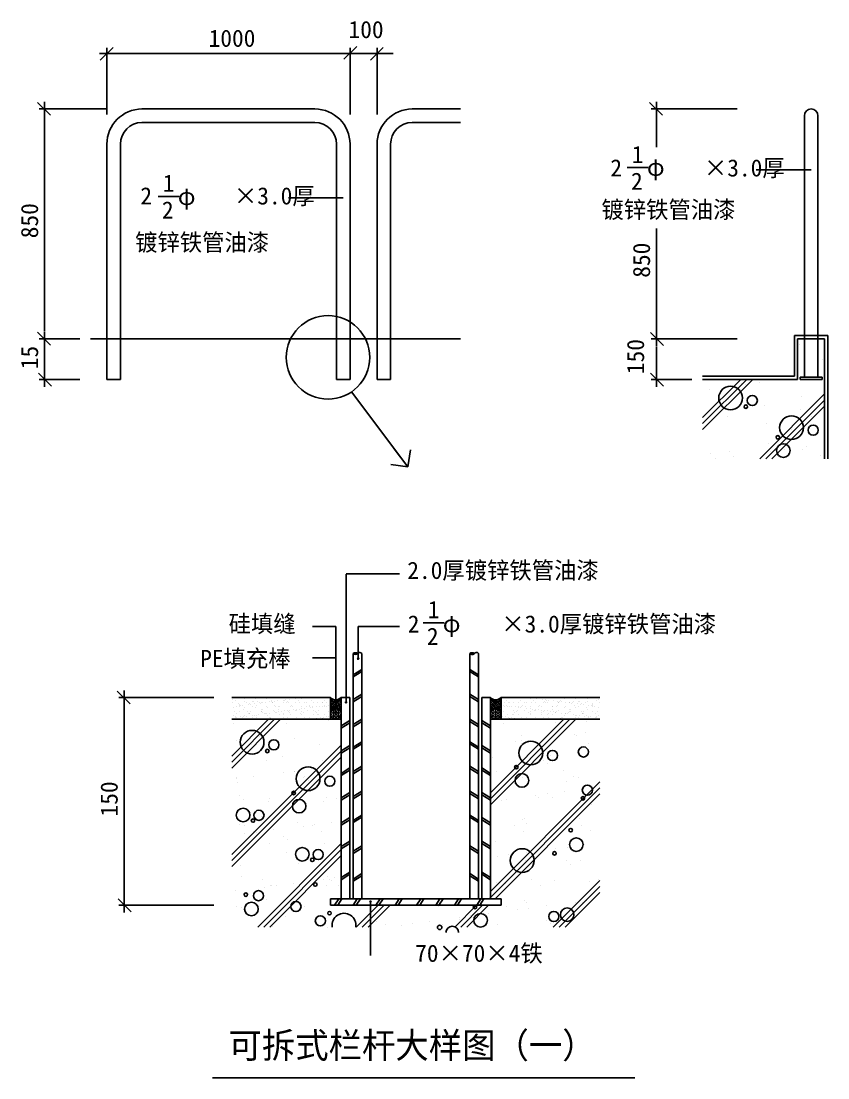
# Model space of a CAD drawing. Header units: metres. Extents: x 466 to 2150, y -1476 to 2383.
# Drawn here: x 466 to 1959, y -1476 to 478 of the extents above; entities that cross this region are included whole.
import ezdxf

# ---------------------------------------------------------------- set-up
doc = ezdxf.new("R2010")
doc.units = ezdxf.units.M
for name, color, linetype in [('7', 7, 'Continuous'), ('CO', 1, 'Continuous'), ('DIM', 4, 'Continuous'), ('EX', 2, 'Continuous'), ('H2', 8, 'Continuous'), ('HAT', 5, 'Continuous'), ('HATCH', 6, 'Continuous'), ('I-TEXT', 7, 'Continuous'), ('I-TXT', 2, 'Continuous'), ('WALL', 2, 'Continuous')]:
    doc.layers.add(name, color=color, linetype=linetype)

# ---------------------------------------------------------------- blocks, each defined once
blk = doc.blocks.new('DIMTCK')
blk.add_line((0.9, 0), (-1.12, 0))
blk.add_lwpolyline([(0.82, 0.86), (-0.77, -0.73)])

msp = doc.modelspace()

# ---------------------------------------------------------------- linework, layer by layer
for p, q in [((1588.07, 207.42), (1626.65, 207.42)), ((720.09, 154.23), (758.66, 154.23)), ((1182.17, -346.09), (1155.05, -310.18)), ((1186.56, -314.58), (1182.17, -346.09)), ((1182.17, -346.09), (1150.66, -341.7)), ((1005.74, -641.2), (1048.54, -641.2)), ((1210.35, -634.18), (1248.93, -634.18)), ((1005.42, -698.97), (1048.22, -698.97)), ((820.45, -1475.84), (1602.2, -1475.84))]:
    msp.add_line(p, q)
at = {"layer": '7'}
for p, q in [((689.96, 315.74), (1009.96, 315.74)), ((1279.61, 315.74), (1189.96, 315.74)), ((1915.68, -109.26), (1915.68, 303.24)), ((1940.68, -109.26), (1940.68, 303.24)), ((689.96, 290.74), (1009.96, 290.74)), ((1279.61, 290.74), (1189.96, 290.74)), ((624.96, -109.26), (624.96, 250.74)), ((649.96, -109.26), (649.96, 250.74)), ((1049.96, -109.26), (1049.96, 250.74)), ((1074.96, -109.26), (1074.96, 250.74)), ((1124.96, -109.26), (1124.96, 250.74)), ((1149.96, -109.26), (1149.96, 250.74)), ((624.96, -184.26), (624.96, -109.26)), ((649.96, -184.26), (649.96, -109.26)), ((1049.96, -184.26), (1049.96, -109.26)), ((1074.96, -184.26), (1074.96, -109.26)), ((1124.96, -184.26), (1124.96, -109.26)), ((1149.96, -184.26), (1149.96, -109.26)), ((1915.68, -180.42), (1915.68, -109.26)), ((1940.68, -180.42), (1940.68, -109.26)), ((624.96, -184.26), (649.96, -184.26)), ((1049.96, -184.26), (1074.96, -184.26)), ((1149.96, -184.26), (1124.96, -184.26)), ((1907.65, -180.42), (1948.68, -180.42)), ((1907.65, -184.26), (1907.65, -180.42)), ((1907.65, -184.26), (1948.68, -184.26)), ((1948.68, -184.26), (1948.68, -180.42)), ((1080.62, -1144.6), (1080.62, -690.85)), ((1096.62, -1144.6), (1096.62, -690.85)), ((1296.62, -1144.6), (1296.62, -690.85)), ((1312.62, -1144.6), (1312.62, -690.85)), ((1058.62, -1144.6), (1058.62, -772.77)), ((1058.62, -772.77), (1074.62, -772.77)), ((1074.62, -1144.6), (1074.62, -772.77)), ((1318.62, -1144.6), (1318.62, -772.77)), ((1334.62, -772.77), (1318.62, -772.77)), ((1334.62, -1144.6), (1334.62, -772.77))]:
    msp.add_line(p, q, dxfattribs=at)
for centre, radius, start, end in [((689.96, 250.74), 65, 90, 180), ((1009.96, 250.74), 65, 0, 90), ((1189.96, 250.74), 65, 90, 180), ((1928.18, 303.24), 12.5, 0, 180), ((689.96, 250.74), 40, 90, 180), ((1009.96, 250.74), 40, 0, 90), ((1189.96, 250.74), 40, 90, 180), ((1084.66, -698.66), 8.79, 60.31, 117.34), ((1084.89, -687.38), 5.51, 219.16, 323.15), ((1092.88, -694.29), 5.09, 42.55, 134.71), ((1300.66, -698.66), 8.79, 60.31, 117.34), ((1301.05, -687.66), 5.46, 215.75, 308.32), ((1308.87, -693.93), 4.85, 39.32, 155.9)]:
    msp.add_arc(centre, radius, start, end, dxfattribs=at)
at = {"layer": 'CO'}
msp.add_line((594.9, -109.26), (1279.61, -109.26), dxfattribs=at)
at = {"layer": 'DIM'}
for p, q in [((624.96, 305.81), (624.96, 428.67)), ((639.96, 418.67), (1127.71, 418.67)), ((1059.96, 418.67), (1044.96, 418.67)), ((1074.96, 305.87), (1074.96, 428.67)), ((1074.96, 305.81), (1074.96, 428.67)), ((1124.96, 305.87), (1124.96, 428.67)), ((1139.96, 418.67), (1154.96, 418.67)), ((624.9, 315.74), (499.74, 315.74)), ((1791.19, 315.74), (1632.12, 315.74)), ((509.74, 300.74), (509.74, -94.26)), ((1642.12, 300.74), (1642.12, 245.27)), ((1928.26, 203.46), (1826.62, 203.46)), ((1062.54, 151.75), (960.9, 151.75)), ((1642.12, 94.66), (1642.12, -94.26)), ((574.9, -109.26), (499.74, -109.26)), ((574.9, -109.26), (499.74, -109.26)), ((1791.25, -109.26), (1632.12, -109.26)), ((1791.19, -109.26), (1632.12, -109.26)), ((509.74, -124.26), (509.74, -169.26)), ((1642.12, -169.26), (1642.12, -124.26)), ((574.9, -184.26), (499.74, -184.26)), ((1707.22, -184.26), (1632.12, -184.26)), ((1182.17, -346.09), (1077.5, -207.52)), ((1067.52, -543.52), (1166.56, -543.52)), ((1067.52, -781.41), (1067.52, -544.57)), ((1048.59, -799.84), (1048.59, -641.34)), ((1090.05, -641.34), (1166.56, -641.34)), ((1090.05, -700.85), (1090.05, -641.34)), ((823.15, -772.77), (647, -772.77)), ((657, -787.77), (657, -1141.6)), ((1112.76, -1150.07), (1112.76, -1249.62)), ((823.15, -1156.6), (647, -1156.6))]:
    msp.add_line(p, q, dxfattribs=at)
msp.add_circle((1034.22, -143.53), 77.25, dxfattribs=at)
for centre, start, end in [((1090.05, -700.85), 90, 270), ((1090.05, -700.85), 270, 90), ((1067.52, -781.41), 90, 270), ((1067.52, -781.41), 270, 90), ((1048.59, -784.79), 90, 270), ((1048.59, -799.84), 90, 270), ((1048.59, -784.79), 270, 90), ((1048.59, -799.84), 270, 90), ((1112.76, -1150.07), 90, 270), ((1112.76, -1150.07), 270, 90)]:
    msp.add_arc(centre, 1.2, start, end, dxfattribs=at)
at = {"layer": 'EX'}
for p, q in [((856.04, -772.77), (1038.62, -772.77)), ((1038.62, -772.77), (1038.62, -812.77)), ((1537.2, -772.77), (1354.62, -772.77)), ((1354.62, -772.77), (1354.62, -812.77)), ((856.04, -812.77), (1058.62, -812.77)), ((1537.2, -812.77), (1334.62, -812.77)), ((1038.62, -1144.6), (1354.62, -1144.6)), ((1038.62, -1156.6), (1038.62, -1144.6)), ((1354.62, -1156.6), (1354.62, -1144.6)), ((1038.62, -1156.6), (1354.62, -1156.6))]:
    msp.add_line(p, q, dxfattribs=at)
for centre in [(1048.62, -762.35), (1344.62, -762.35)]:
    msp.add_arc(centre, 14.44, 226.17, 313.83, dxfattribs=at)
at = {"layer": 'H2'}
for p, q in [((1897.18, -178.26), (1897.18, -103.26)), ((1897.18, -103.26), (1959.18, -103.26)), ((1959.18, -103.26), (1959.18, -331.16)), ((1727.28, -178.26), (1897.18, -178.26))]:
    msp.add_line(p, q, dxfattribs=at)
at = {"layer": 'HAT'}
for p, q in [((1906.63, -120.41), (1906.63, -120.41)), ((1940.26, -139.79), (1940.26, -139.79)), ((1949.47, -148.23), (1949.47, -148.23)), ((1727.28, -266.01), (1809.03, -184.26)), ((1727.28, -254.85), (1797.88, -184.26)), ((1727.28, -277.17), (1820.19, -184.26)), ((1799.17, -192.12), (1799.17, -192.12)), ((1807.2, -193.93), (1807.2, -193.93)), ((1833.22, -190.51), (1833.22, -190.51)), ((1873.87, -185.16), (1873.87, -185.16)), ((1941.79, -176.21), (1941.79, -176.21)), ((1739.29, -202.87), (1739.29, -202.87)), ((1833.23, -331.16), (1953.18, -211.21)), ((1774.74, -221.62), (1774.74, -221.62)), ((1842.66, -231.98), (1842.66, -231.98)), ((1844.39, -331.16), (1953.18, -222.37)), ((1855.55, -331.16), (1953.18, -233.52)), ((1909.78, -216.75), (1909.78, -216.75)), ((1752.76, -240.2), (1752.76, -240.2)), ((1773.85, -253.63), (1773.85, -253.63)), ((1908.47, -239.92), (1908.47, -239.92)), ((1929.55, -253.35), (1929.55, -253.35)), ((1845.32, -266.21), (1845.32, -266.21)), ((1892.43, -277.58), (1892.43, -277.58)), ((1901.65, -286.02), (1901.65, -286.02)), ((1849.75, -301.99), (1849.75, -301.99)), ((1919.97, -308.54), (1919.97, -308.54)), ((1742.12, -321.46), (1742.12, -321.46)), ((1751.34, -329.91), (1751.34, -329.91)), ((1777.89, -317.96), (1777.89, -317.96)), ((1785.39, -326.26), (1785.39, -326.26)), ((1853.3, -317.32), (1853.3, -317.32)), ((1879.32, -313.9), (1879.32, -313.9)), ((1912.93, -313.09), (1912.93, -313.09)), ((1945.15, -325.88), (1945.15, -325.88)), ((1038.62, -792.89), (1058.62, -772.89)), ((1038.62, -775.21), (1039.94, -773.89)), ((1038.62, -778.75), (1042.12, -775.25)), ((1038.62, -782.28), (1044.66, -776.24)), ((1038.62, -796.42), (1058.62, -776.42)), ((1038.62, -789.35), (1051.46, -776.51)), ((1038.62, -785.82), (1047.68, -776.76)), ((1040.23, -780.67), (1038.62, -779.07)), ((1045.53, -782.44), (1041.11, -778.02)), ((1043.76, -777.14), (1041.59, -774.96)), ((1045.21, -793.37), (1058.62, -779.96)), ((1050.83, -784.21), (1046.42, -779.79)), ((1049.07, -778.91), (1046.84, -776.68)), ((1054.37, -780.67), (1050.38, -776.68)), ((1056.14, -785.98), (1051.72, -781.56)), ((1058.62, -781.39), (1055.25, -778.02)), ((1057.91, -777.14), (1055.7, -774.94)), ((1354.62, -792.89), (1334.62, -772.89)), ((1354.62, -796.42), (1334.62, -776.42)), ((1334.62, -781.39), (1337.99, -778.02)), ((1348.03, -793.37), (1334.62, -779.96)), ((1335.34, -777.14), (1337.54, -774.94)), ((1337.1, -785.98), (1341.52, -781.56)), ((1338.87, -780.67), (1342.86, -776.68)), ((1354.62, -789.35), (1341.78, -776.51)), ((1342.41, -784.21), (1346.83, -779.79)), ((1344.18, -778.91), (1346.4, -776.68)), ((1354.62, -785.82), (1345.57, -776.76)), ((1347.71, -782.44), (1352.13, -778.02)), ((1354.62, -782.28), (1348.58, -776.24)), ((1349.48, -777.14), (1351.65, -774.96)), ((1354.62, -778.75), (1351.12, -775.25)), ((1353.01, -780.67), (1354.62, -779.07)), ((1354.62, -775.21), (1353.3, -773.89)), ((1042, -785.98), (1038.62, -782.6)), ((1040.23, -794.82), (1038.62, -793.21)), ((1039.85, -797.97), (1038.62, -796.74)), ((1038.62, -799.96), (1039.22, -799.36)), ((1039.24, -800.05), (1039.08, -799.77)), ((1039.24, -800.05), (1040.74, -800.05)), ((1043.76, -791.28), (1039.34, -786.86)), ((1040.15, -797.46), (1040.74, -797.46)), ((1041.49, -798.75), (1040.74, -797.46)), ((1040.74, -800.05), (1041.49, -798.75)), ((1043.27, -794.32), (1041.11, -792.16)), ((1047.3, -787.75), (1042.88, -783.33)), ((1042.99, -796.16), (1043.74, -794.86)), ((1043.74, -797.46), (1042.99, -796.16)), ((1042.99, -801.35), (1043.74, -800.05)), ((1043.74, -794.86), (1045.24, -794.86)), ((1043.74, -797.46), (1045.24, -797.46)), ((1043.74, -800.05), (1045.24, -800.05)), ((1048.79, -792.77), (1044.65, -788.63)), ((1045.99, -796.16), (1045.24, -794.86)), ((1045.24, -797.46), (1045.99, -796.16)), ((1045.99, -801.35), (1045.24, -800.05)), ((1047.49, -793.56), (1047.94, -792.79)), ((1048.24, -794.86), (1047.49, -793.56)), ((1047.49, -798.75), (1048.24, -797.46)), ((1048.24, -800.05), (1047.49, -798.75)), ((1052.6, -789.51), (1048.18, -785.09)), ((1048.24, -794.86), (1049.74, -794.86)), ((1048.24, -797.46), (1049.74, -797.46)), ((1048.24, -800.05), (1049.74, -800.05)), ((1049.32, -792.79), (1058.62, -783.49)), ((1049.74, -794.86), (1050.49, -793.56)), ((1050.49, -798.75), (1049.74, -797.46)), ((1049.74, -800.05), (1050.49, -798.75)), ((1053.72, -794.17), (1049.95, -790.4)), ((1050.49, -793.56), (1050.1, -792.88)), ((1051.99, -796.16), (1052.74, -794.86)), ((1052.74, -797.46), (1051.99, -796.16)), ((1051.99, -801.35), (1052.74, -800.05)), ((1052.21, -793.44), (1058.62, -787.03)), ((1052.74, -794.86), (1054.24, -794.86)), ((1052.74, -797.46), (1054.24, -797.46)), ((1052.74, -800.05), (1054.24, -800.05)), ((1057.91, -791.28), (1053.49, -786.86)), ((1054.99, -796.16), (1054.24, -794.86)), ((1054.24, -797.46), (1054.99, -796.16)), ((1054.99, -801.35), (1054.24, -800.05)), ((1054.5, -794.68), (1058.62, -790.57)), ((1058.62, -795.53), (1055.25, -792.16)), ((1056.33, -796.4), (1058.62, -794.1)), ((1056.49, -798.75), (1057.17, -797.58)), ((1057.24, -800.05), (1056.49, -798.75)), ((1058.62, -784.93), (1057.02, -783.33)), ((1058.62, -799.07), (1057.22, -797.67)), ((1057.24, -800.05), (1058.25, -800.05)), ((1057.69, -798.56), (1058.62, -797.64)), ((1334.62, -784.93), (1336.22, -783.33)), ((1343.92, -792.79), (1334.62, -783.49)), ((1341.03, -793.44), (1334.62, -787.03)), ((1338.74, -794.68), (1334.62, -790.57)), ((1334.62, -795.53), (1337.99, -792.16)), ((1336.92, -796.4), (1334.62, -794.1)), ((1335.55, -798.56), (1334.62, -797.64)), ((1334.62, -799.07), (1336.02, -797.67)), ((1336, -800.05), (1335, -800.05)), ((1335.34, -791.28), (1339.76, -786.86)), ((1336, -800.05), (1336.75, -798.75)), ((1336.75, -798.75), (1336.07, -797.58)), ((1338.25, -796.16), (1339, -794.86)), ((1339, -797.46), (1338.25, -796.16)), ((1338.25, -801.35), (1339, -800.05)), ((1340.5, -794.86), (1339, -794.86)), ((1340.5, -797.46), (1339, -797.46)), ((1340.5, -800.05), (1339, -800.05)), ((1339.52, -794.17), (1343.29, -790.4)), ((1341.25, -796.16), (1340.5, -794.86)), ((1340.5, -797.46), (1341.25, -796.16)), ((1341.25, -801.35), (1340.5, -800.05)), ((1340.64, -789.51), (1345.06, -785.09)), ((1342.75, -793.56), (1343.14, -792.88)), ((1343.5, -794.86), (1342.75, -793.56)), ((1342.75, -798.75), (1343.5, -797.46)), ((1343.5, -800.05), (1342.75, -798.75)), ((1345, -794.86), (1343.5, -794.86)), ((1345, -797.46), (1343.5, -797.46)), ((1345, -800.05), (1343.5, -800.05)), ((1344.45, -792.77), (1348.59, -788.63)), ((1345, -794.86), (1345.75, -793.56)), ((1345.75, -798.75), (1345, -797.46)), ((1345, -800.05), (1345.75, -798.75)), ((1345.75, -793.56), (1345.31, -792.79)), ((1345.94, -787.75), (1350.36, -783.33)), ((1347.25, -796.16), (1348, -794.86)), ((1348, -797.46), (1347.25, -796.16)), ((1347.25, -801.35), (1348, -800.05)), ((1349.5, -794.86), (1348, -794.86)), ((1349.5, -797.46), (1348, -797.46)), ((1349.5, -800.05), (1348, -800.05)), ((1349.48, -791.28), (1353.9, -786.86)), ((1350.25, -796.16), (1349.5, -794.86)), ((1349.5, -797.46), (1350.25, -796.16)), ((1350.25, -801.35), (1349.5, -800.05)), ((1349.97, -794.32), (1352.13, -792.16)), ((1351.25, -785.98), (1354.62, -782.6)), ((1351.75, -798.75), (1352.5, -797.46)), ((1352.5, -800.05), (1351.75, -798.75)), ((1353.09, -797.46), (1352.5, -797.46)), ((1354, -800.05), (1352.5, -800.05)), ((1353.01, -794.82), (1354.62, -793.21)), ((1353.4, -797.97), (1354.62, -796.74)), ((1354, -800.05), (1354.16, -799.77)), ((1354.62, -799.96), (1354.02, -799.36)), ((856.04, -880.71), (923.98, -812.77)), ((856.04, -903.02), (946.29, -812.77)), ((856.04, -891.87), (935.14, -812.77)), ((860.03, -819.84), (860.03, -819.84)), ((956.98, -819.83), (956.98, -819.83)), ((1035.56, -815.34), (1035.56, -815.34)), ((1038.66, -803.66), (1039.24, -802.65)), ((1039.24, -805.25), (1038.76, -804.41)), ((1039.24, -802.65), (1040.74, -802.65)), ((1039.24, -805.25), (1040.74, -805.25)), ((1040.01, -807.85), (1040.74, -807.85)), ((1041.49, -803.95), (1040.74, -802.65)), ((1040.74, -805.25), (1041.49, -803.95)), ((1041.49, -809.15), (1040.74, -807.85)), ((1041.27, -809.54), (1041.49, -809.15)), ((1043.74, -802.65), (1042.99, -801.35)), ((1042.99, -806.55), (1043.74, -805.25)), ((1043.74, -807.85), (1042.99, -806.55)), ((1043.29, -811.23), (1043.74, -810.45)), ((1043.74, -802.65), (1045.24, -802.65)), ((1043.74, -805.25), (1045.24, -805.25)), ((1043.74, -807.85), (1045.24, -807.85)), ((1043.74, -810.45), (1045.24, -810.45)), ((1045.24, -802.65), (1045.99, -801.35)), ((1045.99, -806.55), (1045.24, -805.25)), ((1045.24, -807.85), (1045.99, -806.55)), ((1045.99, -811.74), (1045.24, -810.45)), ((1045.66, -812.32), (1045.99, -811.74)), ((1047.49, -803.95), (1048.24, -802.65)), ((1048.24, -805.25), (1047.49, -803.95)), ((1047.49, -809.15), (1048.24, -807.85)), ((1048.24, -810.45), (1047.49, -809.15)), ((1048.24, -802.65), (1049.74, -802.65)), ((1048.24, -805.25), (1049.74, -805.25)), ((1048.24, -807.85), (1049.74, -807.85)), ((1048.24, -810.45), (1049.74, -810.45)), ((1050.49, -803.95), (1049.74, -802.65)), ((1049.74, -805.25), (1050.49, -803.95)), ((1050.49, -809.15), (1049.74, -807.85)), ((1049.74, -810.45), (1050.49, -809.15)), ((1052.74, -802.65), (1051.99, -801.35)), ((1051.99, -806.55), (1052.74, -805.25)), ((1052.74, -807.85), (1051.99, -806.55)), ((1051.99, -811.74), (1052.74, -810.45)), ((1052.2, -812.11), (1051.99, -811.74)), ((1052.74, -802.65), (1054.24, -802.65)), ((1052.74, -805.25), (1054.24, -805.25)), ((1052.74, -807.85), (1054.24, -807.85)), ((1052.74, -810.45), (1054.24, -810.45)), ((1054.24, -802.65), (1054.99, -801.35)), ((1054.99, -806.55), (1054.24, -805.25)), ((1054.24, -807.85), (1054.99, -806.55)), ((1054.49, -810.87), (1054.24, -810.45)), ((1056.49, -803.95), (1057.24, -802.65)), ((1057.24, -805.25), (1056.49, -803.95)), ((1057.24, -802.65), (1058.62, -802.65)), ((1057.24, -805.25), (1058.31, -805.25)), ((1058.51, -801.28), (1058.62, -801.17)), ((1334.73, -801.28), (1334.62, -801.17)), ((1336, -802.65), (1334.62, -802.65)), ((1334.62, -960.05), (1481.9, -812.77)), ((1334.62, -948.89), (1470.74, -812.77)), ((1334.62, -971.21), (1493.06, -812.77)), ((1336, -805.25), (1334.93, -805.25)), ((1336.75, -803.95), (1336, -802.65)), ((1336, -805.25), (1336.75, -803.95)), ((1339, -802.65), (1338.25, -801.35)), ((1338.25, -806.55), (1339, -805.25)), ((1339, -807.85), (1338.25, -806.55)), ((1338.76, -810.87), (1339, -810.45)), ((1340.5, -802.65), (1339, -802.65)), ((1340.5, -805.25), (1339, -805.25)), ((1340.5, -807.85), (1339, -807.85)), ((1340.5, -810.45), (1339, -810.45)), ((1340.5, -802.65), (1341.25, -801.35)), ((1341.25, -806.55), (1340.5, -805.25)), ((1340.5, -807.85), (1341.25, -806.55)), ((1341.25, -811.74), (1340.5, -810.45)), ((1341.04, -812.11), (1341.25, -811.74)), ((1342.75, -803.95), (1343.5, -802.65)), ((1343.5, -805.25), (1342.75, -803.95)), ((1342.75, -809.15), (1343.5, -807.85)), ((1343.5, -810.45), (1342.75, -809.15)), ((1345, -802.65), (1343.5, -802.65)), ((1345, -805.25), (1343.5, -805.25)), ((1345, -807.85), (1343.5, -807.85)), ((1345, -810.45), (1343.5, -810.45)), ((1345.75, -803.95), (1345, -802.65)), ((1345, -805.25), (1345.75, -803.95)), ((1345.75, -809.15), (1345, -807.85)), ((1345, -810.45), (1345.75, -809.15)), ((1348, -802.65), (1347.25, -801.35)), ((1347.25, -806.55), (1348, -805.25)), ((1348, -807.85), (1347.25, -806.55)), ((1347.25, -811.74), (1348, -810.45)), ((1347.58, -812.32), (1347.25, -811.74)), ((1349.5, -802.65), (1348, -802.65)), ((1349.5, -805.25), (1348, -805.25)), ((1349.5, -807.85), (1348, -807.85)), ((1349.5, -810.45), (1348, -810.45)), ((1349.5, -802.65), (1350.25, -801.35)), ((1350.25, -806.55), (1349.5, -805.25)), ((1349.5, -807.85), (1350.25, -806.55)), ((1349.95, -811.23), (1349.5, -810.45)), ((1350.66, -813.49), (1350.66, -813.49)), ((1351.75, -803.95), (1352.5, -802.65)), ((1352.5, -805.25), (1351.75, -803.95)), ((1351.75, -809.15), (1352.5, -807.85)), ((1351.98, -809.54), (1351.75, -809.15)), ((1354, -802.65), (1352.5, -802.65)), ((1354, -805.25), (1352.5, -805.25)), ((1353.24, -807.85), (1352.5, -807.85)), ((1354.58, -803.66), (1354, -802.65)), ((1354, -805.25), (1354.49, -804.41)), ((1358.03, -820.25), (1358.03, -820.25)), ((1455.25, -818.92), (1455.25, -818.92)), ((1513.08, -817.03), (1513.08, -817.03)), ((1510.41, -837.78), (1510.41, -837.78)), ((864.5, -852.48), (864.5, -852.48)), ((893.14, -858.74), (893.14, -858.74)), ((907.94, -843.69), (907.94, -843.69)), ((915.31, -850.45), (915.31, -850.45)), ((972.53, -848.59), (972.53, -848.59)), ((1017.71, -858.52), (1017.71, -858.52)), ((1381.92, -854.7), (1381.92, -854.7)), ((1391.41, -857.84), (1391.41, -857.84)), ((1392.3, -842.52), (1392.3, -842.52)), ((1392.83, -852.14), (1392.83, -852.14)), ((1402.74, -851.96), (1402.74, -851.96)), ((1435.26, -847.68), (1435.26, -847.68)), ((1489.59, -840.52), (1489.59, -840.52)), ((1494.62, -843.01), (1494.62, -843.01)), ((1515.97, -857.61), (1515.97, -857.61)), ((856.04, -1062.96), (1058.62, -860.38)), ((856.04, -1074.12), (1058.62, -871.54)), ((856.04, -1085.28), (1058.62, -882.7)), ((920.97, -888.16), (920.97, -888.16)), ((950.11, -882.33), (950.11, -882.33)), ((1023.29, -888.65), (1023.29, -888.65)), ((1338.35, -883.91), (1338.35, -883.91)), ((1432.65, -888.62), (1432.65, -888.62)), ((1440.02, -895.38), (1440.02, -895.38)), ((1446.39, -880.02), (1446.39, -880.02)), ((951.24, -911.4), (951.24, -911.4)), ((972.06, -908.66), (972.06, -908.66)), ((972.42, -909.25), (972.42, -909.25)), ((1004.58, -904.38), (1004.58, -904.38)), ((1346.12, -908.57), (1346.12, -908.57)), ((1470.68, -908.34), (1470.68, -908.34)), ((864.39, -922.83), (864.39, -922.83)), ((864.72, -920.22), (864.72, -920.22)), ((867.02, -929.55), (867.02, -929.55)), ((896.91, -918.55), (896.91, -918.55)), ((975.05, -925.66), (975.05, -925.66)), ((989.29, -919.99), (989.29, -919.99)), ((989.93, -918.82), (989.93, -918.82)), ((997.3, -925.57), (997.3, -925.57)), ((1334.62, -1131.15), (1537.2, -928.56)), ((1362.99, -919.31), (1362.99, -919.31)), ((1394.82, -919.59), (1394.82, -919.59)), ((1474.82, -927.26), (1474.82, -927.26)), ((1487.55, -919.09), (1487.55, -919.09)), ((1497.14, -920.08), (1497.14, -920.08)), ((869.68, -953.92), (869.68, -953.92)), ((1032.1, -957.46), (1032.1, -957.46)), ((1332.32, -1144.6), (1537.2, -939.72)), ((1343.48, -1144.6), (1537.2, -950.88)), ((1418.8, -953.41), (1418.8, -953.41)), ((1439.62, -950.67), (1439.62, -950.67)), ((1448.91, -957.09), (1448.91, -957.09)), ((1472.14, -946.39), (1472.14, -946.39)), ((1526.47, -939.24), (1526.47, -939.24)), ((877.05, -960.68), (877.05, -960.68)), ((923.49, -965.23), (923.49, -965.23)), ((925.45, -958.91), (925.45, -958.91)), ((1025.81, -965.72), (1025.81, -965.72)), ((1050.01, -958.68), (1050.01, -958.68)), ((1340.87, -960.99), (1340.87, -960.99)), ((1354.57, -962.37), (1354.57, -962.37)), ((1364.47, -960.56), (1364.47, -960.56)), ((1423.71, -958), (1423.71, -958)), ((1514.63, -963.75), (1514.63, -963.75)), ((1522.01, -970.5), (1522.01, -970.5)), ((911.85, -992.57), (911.85, -992.57)), ((869.54, -1006.63), (869.54, -1006.63)), ((880.16, -1009.64), (880.16, -1009.64)), ((977.57, -1002.74), (977.57, -1002.74)), ((988.12, -1010.11), (988.12, -1010.11)), ((1004.73, -1009.41), (1004.73, -1009.41)), ((1008.94, -1007.37), (1008.94, -1007.37)), ((1041.46, -1003.09), (1041.46, -1003.09)), ((1378.42, -1008.73), (1378.42, -1008.73)), ((1394.39, -998.85), (1394.39, -998.85)), ((1397.34, -996.66), (1397.34, -996.66)), ((1401.76, -1005.61), (1401.76, -1005.61)), ((1499.66, -997.15), (1499.66, -997.15)), ((1502.99, -1008.51), (1502.99, -1008.51)), ((880.45, -1024.29), (880.45, -1024.29)), ((897.03, -1020.38), (897.03, -1020.38)), ((901.27, -1021.54), (901.27, -1021.54)), ((933.79, -1017.26), (933.79, -1017.26)), ((951.67, -1029.05), (951.67, -1029.05)), ((1021.59, -1020.16), (1021.59, -1020.16)), ((1395.29, -1019.48), (1395.29, -1019.48)), ((1451.43, -1034.17), (1451.43, -1034.17)), ((1519.86, -1019.25), (1519.86, -1019.25)), ((904.25, -1197.01), (1058.62, -1042.64)), ((915.41, -1197.01), (1058.62, -1053.79)), ((926.01, -1042.3), (926.01, -1042.3)), ((959.04, -1035.8), (959.04, -1035.8)), ((1028.33, -1042.8), (1028.33, -1042.8)), ((1343.39, -1038.06), (1343.39, -1038.06)), ((1436.56, -1037.5), (1436.56, -1037.5)), ((1455.68, -1052.12), (1455.68, -1052.12)), ((1476.5, -1049.38), (1476.5, -1049.38)), ((1509.02, -1045.1), (1509.02, -1045.1)), ((926.57, -1197.01), (1058.62, -1064.95)), ((957.75, -1059.07), (957.75, -1059.07)), ((993.84, -1067.69), (993.84, -1067.69)), ((1348.01, -1066.3), (1348.01, -1066.3)), ((1368.83, -1063.55), (1368.83, -1063.55)), ((1399.86, -1073.74), (1399.86, -1073.74)), ((1401.35, -1059.27), (1401.35, -1059.27)), ((1456.02, -1058.16), (1456.02, -1058.16)), ((1476.37, -1073.98), (1476.37, -1073.98)), ((1502.18, -1074.23), (1502.18, -1074.23)), ((872.06, -1083.7), (872.06, -1083.7)), ((980.09, -1079.81), (980.09, -1079.81)), ((1483.75, -1080.73), (1483.75, -1080.73)), ((873.59, -1102.8), (873.59, -1102.8)), ((912.47, -1109.8), (912.47, -1109.8)), ((1025, -1108.82), (1025, -1108.82)), ((1033.65, -1104.17), (1033.65, -1104.17)), ((1037.03, -1109.58), (1037.03, -1109.58)), ((1041.03, -1110.93), (1041.03, -1110.93)), ((1045.82, -1106.08), (1045.82, -1106.08)), ((1356.13, -1109.09), (1356.13, -1109.09)), ((1410.73, -1108.9), (1410.73, -1108.9)), ((1451.02, -1197.01), (1537.2, -1110.82)), ((1453.95, -1111.24), (1453.95, -1111.24)), ((1518.55, -1112.62), (1518.55, -1112.62)), ((1535.29, -1108.67), (1535.29, -1108.67)), ((863, -1130.15), (863, -1130.15)), ((917.33, -1123), (917.33, -1123)), ((928.53, -1119.38), (928.53, -1119.38)), ((929.33, -1120.55), (929.33, -1120.55)), ((938.15, -1120.26), (938.15, -1120.26)), ((970.67, -1115.97), (970.67, -1115.97)), ((1030.85, -1119.87), (1030.85, -1119.87)), ((1053.9, -1120.32), (1053.9, -1120.32)), ((1345.91, -1115.13), (1345.91, -1115.13)), ((1363.5, -1115.84), (1363.5, -1115.84)), ((1427.6, -1119.64), (1427.6, -1119.64)), ((1462.18, -1197.01), (1537.2, -1121.98)), ((1473.33, -1197.01), (1537.2, -1133.14)), ((913.41, -1139.28), (913.41, -1139.28)), ((920.78, -1146.04), (920.78, -1146.04)), ((1398.3, -1147.73), (1398.3, -1147.73)), ((1402.38, -1150.81), (1402.38, -1150.81)), ((1492.56, -1150.83), (1492.56, -1150.83)), ((1504.7, -1151.3), (1504.7, -1151.3)), ((1513.38, -1148.09), (1513.38, -1148.09)), ((865.49, -1159.46), (865.49, -1159.46)), ((874.58, -1160.77), (874.58, -1160.77)), ((982.61, -1156.88), (982.61, -1156.88)), ((990.06, -1159.23), (990.06, -1159.23)), ((1086.51, -1197.01), (1126.91, -1156.6)), ((1097.66, -1197.01), (1138.07, -1156.6)), ((1108.82, -1197.01), (1149.22, -1156.6)), ((1114.62, -1159.01), (1114.62, -1159.01)), ((1239.19, -1158.78), (1239.19, -1158.78)), ((1268.76, -1197.01), (1309.16, -1156.6)), ((1279.92, -1197.01), (1320.32, -1156.6)), ((1291.08, -1197.01), (1331.48, -1156.6)), ((1330.56, -1172.16), (1330.56, -1172.16)), ((1363.76, -1158.55), (1363.76, -1158.55)), ((1384.89, -1165.01), (1384.89, -1165.01)), ((1405.71, -1162.27), (1405.71, -1162.27)), ((1438.23, -1157.98), (1438.23, -1157.98)), ((1488.32, -1158.33), (1488.32, -1158.33)), ((955.58, -1177.92), (955.58, -1177.92)), ((1115.64, -1179.3), (1115.64, -1179.3)), ((1123.01, -1186.06), (1123.01, -1186.06)), ((1190.37, -1190.62), (1190.37, -1190.62)), ((1222.89, -1186.33), (1222.89, -1186.33)), ((1246.11, -1191.71), (1246.11, -1191.71)), ((1277.22, -1179.18), (1277.22, -1179.18)), ((1278.05, -1182.84), (1278.05, -1182.84)), ((1298.04, -1176.44), (1298.04, -1176.44)), ((1438.11, -1184.21), (1438.11, -1184.21)), ((1445.49, -1190.97), (1445.49, -1190.97)), ((1456.47, -1188.31), (1456.47, -1188.31)), ((931.04, -1196.45), (931.04, -1196.45)), ((1033.37, -1196.94), (1033.37, -1196.94)), ((1141.4, -1193.05), (1141.4, -1193.05)), ((1169.55, -1193.36), (1169.55, -1193.36)), ((1348.43, -1192.2), (1348.43, -1192.2))]:
    msp.add_line(p, q, dxfattribs=at)
for centre, radius in [((1779.18, -218.62), 21.96), ((1819.33, -223.3), 9.36), ((1807.29, -234.81), 3.24), ((1891.92, -273.5), 21.96), ((1932.07, -278.17), 9.36), ((1866.51, -291.4), 3.24), ((1876.76, -315.88), 12.6), ((893.71, -855.22), 21.96), ((933.85, -859.9), 9.36), ((1409.49, -875.06), 21.96), ((921.81, -871.42), 3.24), ((1449.63, -879.73), 9.36), ((1506.76, -873.2), 9.36), ((1382.68, -901.34), 3.24), ((997.36, -922.67), 21.96), ((1037.51, -927.35), 9.36), ((1392.93, -925.82), 12.6), ((1514.11, -943.73), 9.36), ((970.56, -948.96), 3.24), ((1506.07, -958.88), 3.24), ((980.8, -973.43), 12.6), ((877.05, -989.8), 12.6), ((906.41, -990.35), 9.36), ((895.44, -1000.07), 3.24), ((1483.27, -1017.93), 3.24), ((1493.71, -1044.57), 12.6), ((986.67, -1062.43), 12.6), ((1016.03, -1062.98), 9.36), ((1393.51, -1074.03), 21.96), ((1005.07, -1072.7), 3.24), ((1453.2, -1060.76), 3.24), ((905.63, -1138.93), 9.36), ((1010.73, -1118.24), 3.24), ((882.04, -1136.95), 3.24), ((892.48, -1163.59), 12.6), ((974.87, -1158.92), 9.36), ((1036.91, -1171.35), 3.24), ((1306.27, -1160.01), 3.24), ((1316.51, -1184.48), 12.6), ((1451.95, -1177.49), 9.36), ((1476.76, -1174.07), 12.6), ((1020.03, -1185.4), 9.36), ((1240.8, -1197.53), 4.05)]:
    msp.add_circle(centre, radius, dxfattribs=at)
for centre, radius, start, end in [((1063.79, -1193.48), 21.96, 350.77, 189.23), ((1264.14, -1207.2), 11.7, 0.47, 179.53)]:
    msp.add_arc(centre, radius, start, end, dxfattribs=at)
at = {"layer": 'HATCH'}
for p, q in [((1080.62, -730.42), (1096.62, -720.45)), ((1312.62, -730.42), (1296.62, -720.45)), ((1080.62, -734.56), (1096.62, -724.59)), ((1312.62, -734.56), (1296.62, -724.59)), ((857.57, -781.21), (857.57, -781.21)), ((857.9, -775.73), (857.9, -775.73)), ((862.25, -778.86), (862.25, -778.86)), ((879.11, -779.02), (879.11, -779.02)), ((879.5, -774.96), (879.5, -774.96)), ((882.49, -781.17), (882.49, -781.17)), ((894.26, -779.14), (894.26, -779.14)), ((895.74, -780.49), (895.74, -780.49)), ((900.44, -774.69), (900.44, -774.69)), ((904.03, -778.97), (904.03, -778.97)), ((907.4, -781.12), (907.4, -781.12)), ((919.33, -781.49), (919.33, -781.49)), ((919.78, -773.47), (919.78, -773.47)), ((920.91, -774.79), (920.91, -774.79)), ((926.74, -779.84), (926.74, -779.84)), ((928.94, -778.93), (928.94, -778.93)), ((930.2, -780.06), (930.2, -780.06)), ((932.31, -781.08), (932.31, -781.08)), ((934.36, -779.51), (934.36, -779.51)), ((940.87, -778.66), (940.87, -778.66)), ((942.52, -774.01), (942.52, -774.01)), ((950.79, -772.82), (950.79, -772.82)), ((951.73, -777.23), (951.73, -777.23)), ((953.85, -778.88), (953.85, -778.88)), ((955.9, -776.68), (955.9, -776.68)), ((957.23, -781.03), (957.23, -781.03)), ((958.76, -780.12), (958.76, -780.12)), ((960.23, -781.47), (960.23, -781.47)), ((962.4, -775.82), (962.4, -775.82)), ((963.46, -773.74), (963.46, -773.74)), ((973.27, -774.39), (973.27, -774.39)), ((974.27, -781.24), (974.27, -781.24)), ((977.43, -773.84), (977.43, -773.84)), ((978.76, -778.84), (978.76, -778.84)), ((982.14, -780.99), (982.14, -780.99)), ((982.8, -773.1), (982.8, -773.1)), ((983.92, -773.84), (983.92, -773.84)), ((983.93, -772.99), (983.93, -772.99)), ((984.28, -774.45), (984.28, -774.45)), ((991.24, -780.83), (991.24, -780.83)), ((995.21, -780.98), (995.21, -780.98)), ((1003.68, -778.79), (1003.68, -778.79)), ((1005.53, -773.06), (1005.53, -773.06)), ((1007.05, -780.94), (1007.05, -780.94)), ((1015.29, -773.8), (1015.29, -773.8)), ((1015.68, -781.07), (1015.68, -781.07)), ((1023.25, -781.1), (1023.25, -781.1)), ((1026.47, -772.79), (1026.47, -772.79)), ((1028.59, -778.75), (1028.59, -778.75)), ((1031.96, -780.89), (1031.96, -780.89)), ((1037.29, -780.3), (1037.29, -780.3)), ((1080.62, -776.39), (1096.62, -766.42)), ((1080.62, -780.53), (1096.62, -770.55)), ((1312.62, -776.39), (1296.62, -766.42)), ((1312.62, -780.53), (1296.62, -770.55)), ((1355.96, -780.3), (1355.96, -780.3)), ((1361.28, -780.89), (1361.28, -780.89)), ((1364.65, -778.75), (1364.65, -778.75)), ((1366.77, -772.79), (1366.77, -772.79)), ((1369.99, -781.1), (1369.99, -781.1)), ((1377.56, -781.07), (1377.56, -781.07)), ((1377.95, -773.8), (1377.95, -773.8)), ((1386.19, -780.94), (1386.19, -780.94)), ((1387.71, -773.06), (1387.71, -773.06)), ((1389.56, -778.79), (1389.56, -778.79)), ((1398.03, -780.98), (1398.03, -780.98)), ((1402, -780.83), (1402, -780.83)), ((1408.96, -774.45), (1408.96, -774.45)), ((1409.31, -772.99), (1409.31, -772.99)), ((1409.32, -773.84), (1409.32, -773.84)), ((1410.44, -773.1), (1410.44, -773.1)), ((1411.1, -780.99), (1411.1, -780.99)), ((1414.48, -778.84), (1414.48, -778.84)), ((1415.81, -773.84), (1415.81, -773.84)), ((1418.97, -781.24), (1418.97, -781.24)), ((1419.98, -774.39), (1419.98, -774.39)), ((1429.79, -773.74), (1429.79, -773.74)), ((1430.84, -775.82), (1430.84, -775.82)), ((1433.01, -781.47), (1433.01, -781.47)), ((1434.49, -780.12), (1434.49, -780.12)), ((1436.02, -781.03), (1436.02, -781.03)), ((1437.35, -776.68), (1437.35, -776.68)), ((1439.39, -778.88), (1439.39, -778.88)), ((1441.51, -777.23), (1441.51, -777.23)), ((1442.45, -772.82), (1442.45, -772.82)), ((1450.73, -774.01), (1450.73, -774.01)), ((1452.38, -778.66), (1452.38, -778.66)), ((1458.88, -779.51), (1458.88, -779.51)), ((1460.93, -781.08), (1460.93, -781.08)), ((1463.04, -780.06), (1463.04, -780.06)), ((1464.3, -778.93), (1464.3, -778.93)), ((1466.5, -779.84), (1466.5, -779.84)), ((1472.33, -774.79), (1472.33, -774.79)), ((1473.46, -773.47), (1473.46, -773.47)), ((1473.91, -781.49), (1473.91, -781.49)), ((1485.84, -781.12), (1485.84, -781.12)), ((1489.22, -778.97), (1489.22, -778.97)), ((1492.8, -774.69), (1492.8, -774.69)), ((1497.51, -780.49), (1497.51, -780.49)), ((1498.98, -779.14), (1498.98, -779.14)), ((1510.76, -781.17), (1510.76, -781.17)), ((1513.74, -774.96), (1513.74, -774.96)), ((1514.13, -779.02), (1514.13, -779.02)), ((1530.99, -778.86), (1530.99, -778.86)), ((1535.35, -775.73), (1535.35, -775.73)), ((1535.67, -781.21), (1535.67, -781.21)), ((858.4, -791.15), (858.4, -791.15)), ((860.66, -799.1), (860.66, -799.1)), ((865.6, -788.57), (865.6, -788.57)), ((869.19, -782.87), (869.19, -782.87)), ((869.69, -798.28), (869.69, -798.28)), ((869.72, -788.95), (869.72, -788.95)), ((869.76, -788.02), (869.76, -788.02)), ((870.21, -786.16), (870.21, -786.16)), ((871.69, -787.51), (871.69, -787.51)), ((876.26, -787.16), (876.26, -787.16)), ((878.65, -793.89), (878.65, -793.89)), ((880.01, -790.37), (880.01, -790.37)), ((885.57, -799.05), (885.57, -799.05)), ((887.13, -785.73), (887.13, -785.73)), ((889.65, -782.97), (889.65, -782.97)), ((890.16, -798.38), (890.16, -798.38)), ((891.29, -785.18), (891.29, -785.18)), ((894.63, -788.9), (894.63, -788.9)), ((897.8, -784.33), (897.8, -784.33)), ((900.95, -790.1), (900.95, -790.1)), ((902.7, -786.86), (902.7, -786.86)), ((908.66, -782.9), (908.66, -782.9)), ((910.49, -799), (910.49, -799)), ((910.66, -794.16), (910.66, -794.16)), ((911.26, -782.19), (911.26, -782.19)), ((911.77, -797.6), (911.77, -797.6)), ((912.13, -795.51), (912.13, -795.51)), ((912.83, -782.35), (912.83, -782.35)), ((913.86, -801.15), (913.86, -801.15)), ((919.54, -788.86), (919.54, -788.86)), ((921.41, -790.2), (921.41, -790.2)), ((932.2, -781.92), (932.2, -781.92)), ((932.71, -797.34), (932.71, -797.34)), ((934.71, -787.14), (934.71, -787.14)), ((935.4, -798.96), (935.4, -798.96)), ((936.18, -788.49), (936.18, -788.49)), ((937.57, -799.8), (937.57, -799.8)), ((938.77, -801.11), (938.77, -801.11)), ((941.74, -799.25), (941.74, -799.25)), ((943.02, -789.42), (943.02, -789.42)), ((943.14, -794.87), (943.14, -794.87)), ((944.46, -788.81), (944.46, -788.81)), ((948.24, -798.4), (948.24, -798.4)), ((952.67, -782.02), (952.67, -782.02)), ((953.17, -797.44), (953.17, -797.44)), ((959.11, -796.97), (959.11, -796.97)), ((960.31, -798.91), (960.31, -798.91)), ((963.27, -796.42), (963.27, -796.42)), ((963.69, -801.06), (963.69, -801.06)), ((963.96, -789.16), (963.96, -789.16)), ((967.19, -787.85), (967.19, -787.85)), ((969.37, -788.77), (969.37, -788.77)), ((969.78, -795.56), (969.78, -795.56)), ((974.78, -796.66), (974.78, -796.66)), ((975.15, -795.14), (975.15, -795.14)), ((976.63, -796.49), (976.63, -796.49)), ((980.64, -794.13), (980.64, -794.13)), ((984.42, -789.25), (984.42, -789.25)), ((984.81, -793.58), (984.81, -793.58)), ((985.23, -798.87), (985.23, -798.87)), ((988.6, -801.02), (988.6, -801.02)), ((991.31, -792.73), (991.31, -792.73)), ((994.28, -788.72), (994.28, -788.72)), ((995.72, -796.39), (995.72, -796.39)), ((999.2, -788.12), (999.2, -788.12)), ((1000.68, -789.47), (1000.68, -789.47)), ((1002.18, -791.3), (1002.18, -791.3)), ((1006.03, -788.48), (1006.03, -788.48)), ((1006.34, -790.75), (1006.34, -790.75)), ((1007.64, -795.85), (1007.64, -795.85)), ((1010.14, -798.82), (1010.14, -798.82)), ((1012.84, -789.89), (1012.84, -789.89)), ((1013.51, -800.97), (1013.51, -800.97)), ((1016.18, -796.49), (1016.18, -796.49)), ((1019.2, -788.68), (1019.2, -788.68)), ((1023.71, -788.46), (1023.71, -788.46)), ((1024.73, -782.45), (1024.73, -782.45)), ((1026.97, -788.21), (1026.97, -788.21)), ((1027.87, -787.91), (1027.87, -787.91)), ((1031.69, -788.83), (1031.69, -788.83)), ((1034.38, -787.06), (1034.38, -787.06)), ((1035.05, -798.78), (1035.05, -798.78)), ((1037.79, -795.71), (1037.79, -795.71)), ((1038.43, -800.93), (1038.43, -800.93)), ((1354.82, -800.93), (1354.82, -800.93)), ((1355.45, -795.71), (1355.45, -795.71)), ((1358.19, -798.78), (1358.19, -798.78)), ((1358.86, -787.06), (1358.86, -787.06)), ((1361.56, -788.83), (1361.56, -788.83)), ((1365.37, -787.91), (1365.37, -787.91)), ((1366.27, -788.21), (1366.27, -788.21)), ((1368.52, -782.45), (1368.52, -782.45)), ((1369.53, -788.46), (1369.53, -788.46)), ((1374.05, -788.68), (1374.05, -788.68)), ((1377.06, -796.49), (1377.06, -796.49)), ((1379.73, -800.97), (1379.73, -800.97)), ((1380.4, -789.89), (1380.4, -789.89)), ((1383.1, -798.82), (1383.1, -798.82)), ((1385.61, -795.85), (1385.61, -795.85)), ((1386.9, -790.75), (1386.9, -790.75)), ((1387.21, -788.48), (1387.21, -788.48)), ((1391.07, -791.3), (1391.07, -791.3)), ((1392.57, -789.47), (1392.57, -789.47)), ((1394.04, -788.12), (1394.04, -788.12)), ((1397.52, -796.39), (1397.52, -796.39)), ((1398.96, -788.72), (1398.96, -788.72)), ((1401.93, -792.73), (1401.93, -792.73)), ((1404.64, -801.02), (1404.64, -801.02)), ((1408.02, -798.87), (1408.02, -798.87)), ((1408.44, -793.58), (1408.44, -793.58)), ((1408.82, -789.25), (1408.82, -789.25)), ((1412.6, -794.13), (1412.6, -794.13)), ((1416.61, -796.49), (1416.61, -796.49)), ((1418.09, -795.14), (1418.09, -795.14)), ((1418.46, -796.66), (1418.46, -796.66)), ((1423.47, -795.56), (1423.47, -795.56)), ((1423.87, -788.77), (1423.87, -788.77)), ((1426.05, -787.85), (1426.05, -787.85)), ((1429.28, -789.16), (1429.28, -789.16)), ((1429.56, -801.06), (1429.56, -801.06)), ((1429.97, -796.42), (1429.97, -796.42)), ((1432.93, -798.91), (1432.93, -798.91)), ((1434.13, -796.97), (1434.13, -796.97)), ((1440.07, -797.44), (1440.07, -797.44)), ((1440.58, -782.02), (1440.58, -782.02)), ((1445, -798.4), (1445, -798.4)), ((1448.79, -788.81), (1448.79, -788.81)), ((1450.1, -794.87), (1450.1, -794.87)), ((1450.22, -789.42), (1450.22, -789.42)), ((1451.5, -799.25), (1451.5, -799.25)), ((1454.47, -801.11), (1454.47, -801.11)), ((1455.67, -799.8), (1455.67, -799.8)), ((1457.06, -788.49), (1457.06, -788.49)), ((1457.84, -798.96), (1457.84, -798.96)), ((1458.54, -787.14), (1458.54, -787.14)), ((1460.54, -797.34), (1460.54, -797.34)), ((1461.04, -781.92), (1461.04, -781.92)), ((1471.83, -790.2), (1471.83, -790.2)), ((1473.7, -788.86), (1473.7, -788.86)), ((1479.38, -801.15), (1479.38, -801.15)), ((1480.41, -782.35), (1480.41, -782.35)), ((1481.11, -795.51), (1481.11, -795.51)), ((1481.48, -797.6), (1481.48, -797.6)), ((1481.98, -782.19), (1481.98, -782.19)), ((1482.58, -794.16), (1482.58, -794.16)), ((1482.76, -799), (1482.76, -799)), ((1484.58, -782.9), (1484.58, -782.9)), ((1490.55, -786.86), (1490.55, -786.86)), ((1492.29, -790.1), (1492.29, -790.1)), ((1495.45, -784.33), (1495.45, -784.33)), ((1498.61, -788.9), (1498.61, -788.9)), ((1501.95, -785.18), (1501.95, -785.18)), ((1503.08, -798.38), (1503.08, -798.38)), ((1503.59, -782.97), (1503.59, -782.97)), ((1506.11, -785.73), (1506.11, -785.73)), ((1507.67, -799.05), (1507.67, -799.05)), ((1513.24, -790.37), (1513.24, -790.37)), ((1514.6, -793.89), (1514.6, -793.89)), ((1516.98, -787.16), (1516.98, -787.16)), ((1521.56, -787.51), (1521.56, -787.51)), ((1523.03, -786.16), (1523.03, -786.16)), ((1523.48, -788.02), (1523.48, -788.02)), ((1523.52, -788.95), (1523.52, -788.95)), ((1523.55, -798.28), (1523.55, -798.28)), ((1524.05, -782.87), (1524.05, -782.87)), ((1527.65, -788.57), (1527.65, -788.57)), ((1532.58, -799.1), (1532.58, -799.1)), ((1534.84, -791.15), (1534.84, -791.15)), ((858.9, -806.56), (858.9, -806.56)), ((862.1, -809.74), (862.1, -809.74)), ((862.56, -808.2), (862.56, -808.2)), ((864.03, -801.24), (864.03, -801.24)), ((864.03, -809.56), (864.03, -809.56)), ((872.97, -808.31), (872.97, -808.31)), ((876.18, -808.98), (876.18, -808.98)), ((877.14, -807.76), (877.14, -807.76)), ((880.51, -805.79), (880.51, -805.79)), ((883.64, -806.9), (883.64, -806.9)), ((886.61, -801.18), (886.61, -801.18)), ((888.08, -802.53), (888.08, -802.53)), ((888.95, -801.2), (888.95, -801.2)), ((894.51, -805.47), (894.51, -805.47)), ((895.04, -808.91), (895.04, -808.91)), ((898.67, -804.92), (898.67, -804.92)), ((901.09, -808.94), (901.09, -808.94)), ((901.45, -805.52), (901.45, -805.52)), ((905.17, -804.07), (905.17, -804.07)), ((916.04, -802.64), (916.04, -802.64)), ((919.09, -801.89), (919.09, -801.89)), ((920.2, -802.09), (920.2, -802.09)), ((921.92, -805.62), (921.92, -805.62)), ((926, -808.89), (926, -808.89)), ((926.71, -801.23), (926.71, -801.23)), ((927.05, -809.19), (927.05, -809.19)), ((928.53, -810.54), (928.53, -810.54)), ((933.21, -812.75), (933.21, -812.75)), ((943.52, -804.84), (943.52, -804.84)), ((950.92, -808.85), (950.92, -808.85)), ((951.1, -802.16), (951.1, -802.16)), ((952.58, -803.52), (952.58, -803.52)), ((959.54, -809.89), (959.54, -809.89)), ((964.46, -804.57), (964.46, -804.57)), ((975.28, -812.07), (975.28, -812.07)), ((975.83, -808.8), (975.83, -808.8)), ((983.59, -802.87), (983.59, -802.87)), ((984.93, -804.67), (984.93, -804.67)), ((991.55, -810.17), (991.55, -810.17)), ((993.02, -811.52), (993.02, -811.52)), ((996.22, -811.8), (996.22, -811.8)), ((998.69, -812.47), (998.69, -812.47)), ((1000.74, -808.75), (1000.74, -808.75)), ((1006.54, -803.89), (1006.54, -803.89)), ((1009.55, -811.04), (1009.55, -811.04)), ((1013.72, -810.49), (1013.72, -810.49)), ((1015.6, -803.15), (1015.6, -803.15)), ((1016.69, -811.9), (1016.69, -811.9)), ((1017.07, -804.5), (1017.07, -804.5)), ((1020.22, -809.64), (1020.22, -809.64)), ((1024.03, -810.88), (1024.03, -810.88)), ((1025.66, -808.71), (1025.66, -808.71)), ((1027.48, -803.62), (1027.48, -803.62)), ((1031.09, -808.2), (1031.09, -808.2)), ((1035.25, -807.66), (1035.25, -807.66)), ((1038.29, -811.12), (1038.29, -811.12)), ((1058.62, -824.91), (1074.62, -814.94)), ((1058.62, -829.05), (1074.62, -819.08)), ((1080.62, -822.6), (1096.62, -812.63)), ((1080.62, -826.74), (1096.62, -816.77)), ((1312.62, -822.6), (1296.62, -812.63)), ((1312.62, -826.74), (1296.62, -816.77)), ((1334.62, -824.91), (1318.62, -814.94)), ((1334.62, -829.05), (1318.62, -819.08)), ((1354.95, -811.12), (1354.95, -811.12)), ((1357.99, -807.66), (1357.99, -807.66)), ((1362.16, -808.2), (1362.16, -808.2)), ((1365.77, -803.62), (1365.77, -803.62)), ((1367.59, -808.71), (1367.59, -808.71)), ((1369.21, -810.88), (1369.21, -810.88)), ((1373.02, -809.64), (1373.02, -809.64)), ((1376.17, -804.5), (1376.17, -804.5)), ((1376.56, -811.9), (1376.56, -811.9)), ((1377.64, -803.15), (1377.64, -803.15)), ((1379.53, -810.49), (1379.53, -810.49)), ((1383.69, -811.04), (1383.69, -811.04)), ((1386.71, -803.89), (1386.71, -803.89)), ((1392.5, -808.75), (1392.5, -808.75)), ((1394.56, -812.47), (1394.56, -812.47)), ((1397.02, -811.8), (1397.02, -811.8)), ((1400.22, -811.52), (1400.22, -811.52)), ((1401.69, -810.17), (1401.69, -810.17)), ((1408.31, -804.67), (1408.31, -804.67)), ((1409.66, -802.87), (1409.66, -802.87)), ((1417.41, -808.8), (1417.41, -808.8)), ((1417.96, -812.07), (1417.96, -812.07)), ((1428.78, -804.57), (1428.78, -804.57)), ((1433.7, -809.89), (1433.7, -809.89)), ((1440.66, -803.52), (1440.66, -803.52)), ((1442.14, -802.16), (1442.14, -802.16)), ((1442.32, -808.85), (1442.32, -808.85)), ((1449.72, -804.84), (1449.72, -804.84)), ((1460.03, -812.75), (1460.03, -812.75)), ((1464.71, -810.54), (1464.71, -810.54)), ((1466.19, -809.19), (1466.19, -809.19)), ((1466.53, -801.23), (1466.53, -801.23)), ((1467.24, -808.89), (1467.24, -808.89)), ((1471.33, -805.62), (1471.33, -805.62)), ((1473.04, -802.09), (1473.04, -802.09)), ((1474.15, -801.89), (1474.15, -801.89)), ((1477.2, -802.64), (1477.2, -802.64)), ((1488.07, -804.07), (1488.07, -804.07)), ((1491.79, -805.52), (1491.79, -805.52)), ((1492.15, -808.94), (1492.15, -808.94)), ((1494.57, -804.92), (1494.57, -804.92)), ((1498.2, -808.91), (1498.2, -808.91)), ((1498.74, -805.47), (1498.74, -805.47)), ((1504.3, -801.2), (1504.3, -801.2)), ((1505.16, -802.53), (1505.16, -802.53)), ((1506.63, -801.18), (1506.63, -801.18)), ((1509.6, -806.9), (1509.6, -806.9)), ((1512.73, -805.79), (1512.73, -805.79)), ((1516.11, -807.76), (1516.11, -807.76)), ((1517.06, -808.98), (1517.06, -808.98)), ((1520.27, -808.31), (1520.27, -808.31)), ((1529.21, -801.24), (1529.21, -801.24)), ((1529.21, -809.56), (1529.21, -809.56)), ((1530.68, -808.2), (1530.68, -808.2)), ((1531.14, -809.74), (1531.14, -809.74)), ((1534.34, -806.56), (1534.34, -806.56)), ((1080.62, -864.19), (1096.62, -854.22)), ((1080.62, -868.33), (1096.62, -858.36)), ((1312.62, -864.19), (1296.62, -854.22)), ((1312.62, -868.33), (1296.62, -858.36)), ((1058.62, -871.12), (1074.62, -861.15)), ((1058.62, -875.26), (1074.62, -865.29)), ((1334.62, -871.12), (1318.62, -861.15)), ((1334.62, -875.26), (1318.62, -865.29)), ((1058.62, -912.72), (1074.62, -902.74)), ((1058.62, -916.85), (1074.62, -906.88)), ((1080.62, -909.63), (1096.62, -899.66)), ((1080.62, -913.77), (1096.62, -903.8)), ((1312.62, -909.63), (1296.62, -899.66)), ((1312.62, -913.77), (1296.62, -903.8)), ((1334.62, -912.72), (1318.62, -902.74)), ((1334.62, -916.85), (1318.62, -906.88)), ((1058.62, -958.16), (1074.62, -948.18)), ((1058.62, -962.29), (1074.62, -952.32)), ((1080.62, -955.85), (1096.62, -945.87)), ((1080.62, -959.98), (1096.62, -950.01)), ((1312.62, -955.85), (1296.62, -945.87)), ((1312.62, -959.98), (1296.62, -950.01)), ((1334.62, -958.16), (1318.62, -948.18)), ((1334.62, -962.29), (1318.62, -952.32)), ((1058.62, -1004.37), (1074.62, -994.4)), ((1080.62, -999.75), (1096.62, -989.77)), ((1080.62, -1003.88), (1096.62, -993.91)), ((1312.62, -999.75), (1296.62, -989.77)), ((1312.62, -1003.88), (1296.62, -993.91)), ((1334.62, -1004.37), (1318.62, -994.4)), ((1058.62, -1008.5), (1074.62, -998.53)), ((1334.62, -1008.5), (1318.62, -998.53)), ((1058.62, -1048.27), (1074.62, -1038.3)), ((1058.62, -1052.4), (1074.62, -1042.43)), ((1080.62, -1056.74), (1096.62, -1046.77)), ((1080.62, -1060.88), (1096.62, -1050.9)), ((1312.62, -1056.74), (1296.62, -1046.77)), ((1312.62, -1060.88), (1296.62, -1050.9)), ((1334.62, -1048.27), (1318.62, -1038.3)), ((1334.62, -1052.4), (1318.62, -1042.43)), ((1058.62, -1105.26), (1074.62, -1095.29)), ((1058.62, -1109.4), (1074.62, -1099.43)), ((1080.62, -1108.18), (1096.62, -1098.21)), ((1080.62, -1112.32), (1096.62, -1102.34)), ((1312.62, -1108.18), (1296.62, -1098.21)), ((1312.62, -1112.32), (1296.62, -1102.34)), ((1334.62, -1105.26), (1318.62, -1095.29)), ((1334.62, -1109.4), (1318.62, -1099.43)), ((1053.98, -1144.6), (1046.41, -1156.6)), ((1059.66, -1144.6), (1052.09, -1156.6)), ((1088.43, -1144.6), (1080.86, -1156.6)), ((1094.11, -1144.6), (1086.54, -1156.6)), ((1130.44, -1144.6), (1122.87, -1156.6)), ((1136.12, -1144.6), (1128.55, -1156.6)), ((1166.02, -1144.6), (1158.45, -1156.6)), ((1171.7, -1144.6), (1164.13, -1156.6)), ((1205.77, -1144.6), (1198.2, -1156.6)), ((1211.45, -1144.6), (1203.87, -1156.6)), ((1241.35, -1144.6), (1233.78, -1156.6)), ((1247.03, -1144.6), (1239.46, -1156.6)), ((1275.79, -1144.6), (1268.22, -1156.6)), ((1281.47, -1144.6), (1273.9, -1156.6)), ((1317.05, -1144.6), (1309.48, -1156.6)), ((1322.73, -1144.6), (1315.16, -1156.6))]:
    msp.add_line(p, q, dxfattribs=at)
for centre in [(1048.62, -802.77), (1344.62, -802.77)]:
    msp.add_circle(centre, 10, dxfattribs=at)
at = {"layer": 'WALL'}
for p, q in [((1903.18, -184.26), (1903.18, -109.26)), ((1903.18, -109.26), (1953.18, -109.26)), ((1953.18, -109.26), (1953.18, -331.16)), ((1727.28, -184.26), (1903.18, -184.26))]:
    msp.add_line(p, q, dxfattribs=at)

# ---------------------------------------------------------------- block references
at = {"layer": 'DIM', "xscale": 15, "yscale": 15, "zscale": 15}
msp.add_blockref('DIMTCK', (1074.96, 418.67), dxfattribs=at)
for p, rotation in [((624.96, 418.67), 180), ((1124.96, 418.67), 180), ((509.74, 315.74), 90), ((1642.12, 315.74), 90), ((509.74, -109.26), 90), ((1642.12, -109.26), 270), ((509.74, -184.26), 270), ((1642.12, -184.26), 270), ((657, -772.77), 90), ((657, -1156.6), 270)]:
    msp.add_blockref('DIMTCK', p, dxfattribs=dict(at, rotation=rotation))

# ---------------------------------------------------------------- texts
for s, p in [('100', (1072.18, 446.8)), ('1000', (813.29, 430.67))]:
    msp.add_text(s, height=31.8).set_placement(p)
for s, p in [('850', (497.74, 76.71)), ('850', (1630.12, 3.7)), ('150', (1619.09, -174.54)), ('15', (497.74, -165.44)), ('150', (645, -992.46))]:
    msp.add_text(s, height=31.8, rotation=90).set_placement(p)
at = {"layer": 'I-TEXT'}
for s, p in [('1', (1596.46, 215.78)), ('2       ×3.0厚', (1556.67, 190.93)), ('φ', (1624.3, 192.25)), ('2', (1594.87, 166.29)), ('1', (728.47, 162.59)), ('2       ×3.0厚', (686.98, 139.22)), ('φ', (756.31, 138.26)), ('2', (726.88, 113.1)), ('镀锌铁管油漆', (1540.15, 113.82)), ('镀锌铁管油漆', (677.24, 53.27)), ('2.0厚镀锌铁管油漆', (1180.93, -553.26)), ('1', (1218.74, -625.81)), ('硅填缝', (850.34, -652.14)), ('2       ×3.0厚镀锌铁管油漆', (1181.75, -652.37)), ('φ', (1246.58, -651.8)), ('2', (1217.15, -675.3)), ('PE填充棒', (797.75, -716.28)), ('70×70×4铁', (1195.51, -1261.26))]:
    msp.add_text(s, height=31.8, dxfattribs=at).set_placement(p)
at = {"layer": 'I-TXT'}
msp.add_text('可拆式栏杆大样图（一）', height=47.5, dxfattribs=at).set_placement((850.11, -1439.45))

doc.saveas('drawing.dxf')
